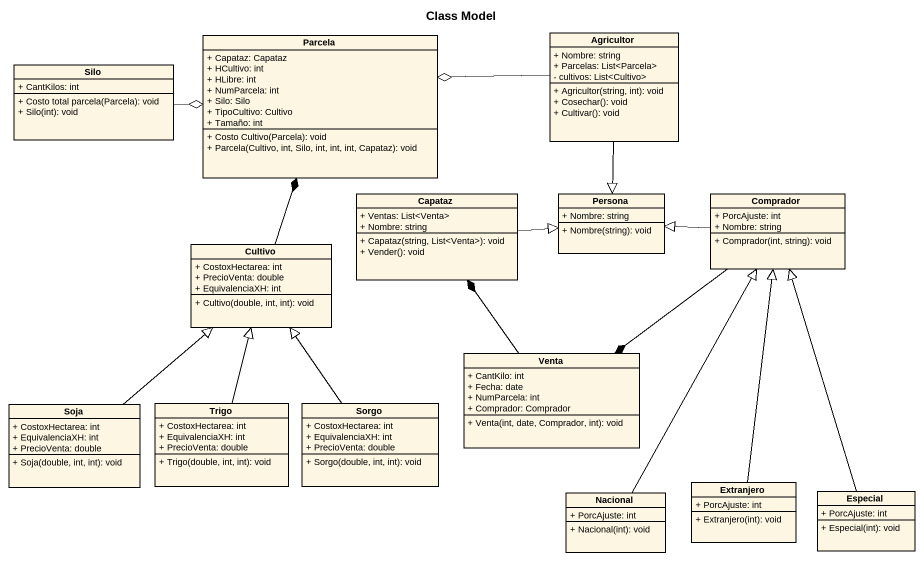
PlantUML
@startuml
title Class Model
hide circle
hide empty members
skinparam classAttributeIconSize 0
class Silo {
  + CantKilos: int
  + Costo total parcela(Parcela): void
  + Silo(int): void
}
class Parcela {
  + Capataz: Capataz
  + HCultivo: int
  + HLibre: int
  + NumParcela: int
  + Silo: Silo
  + TipoCultivo: Cultivo
  + Tamaño: int
  + Costo Cultivo(Parcela): void
  + Parcela(Cultivo, int, Silo, int, int, int, Capataz): void
}
class Agricultor {
  + Nombre: string
  + Parcelas: List<Parcela>
  - cultivos: List<Cultivo>
  + Agricultor(string, int): void
  + Cosechar(): void
  + Cultivar(): void
}
class Capataz {
  + Ventas: List<Venta>
  + Nombre: string
  + Capataz(string, List<Venta>): void
  + Vender(): void
}
class Persona {
  + Nombre: string
  + Nombre(string): void
}
class Comprador {
  + PorcAjuste: int
  + Nombre: string
  + Comprador(int, string): void
}
class Cultivo {
  + CostoxHectarea: int
  + PrecioVenta: double
  + EquivalenciaXH: int
  + Cultivo(double, int, int): void
}
class Venta {
  + CantKilo: int
  + Fecha: date
  + NumParcela: int
  + Comprador: Comprador
  + Venta(int, date, Comprador, int): void
}
class Soja {
  + CostoxHectarea: int
  + EquivalenciaXH: int
  + PrecioVenta: double
  + Soja(double, int, int): void
}
class Trigo {
  + CostoxHectarea: int
  + EquivalenciaXH: int
  + PrecioVenta: double
  + Trigo(double, int, int): void
}
class Sorgo {
  + CostoxHectarea: int
  + EquivalenciaXH: int
  + PrecioVenta: double
  + Sorgo(double, int, int): void
}
class Nacional {
  + PorcAjuste: int
  + Nacional(int): void
}
class Extranjero {
  + PorcAjuste: int
  + Extranjero(int): void
}
class Especial {
  + PorcAjuste: int
  + Especial(int): void
}
Silo -right-o Parcela
Agricultor -left-o Parcela
Agricultor --|> Persona
Capataz -right-|> Persona
Comprador -left-|> Persona
Comprador --* Venta
Cultivo -up-* Parcela
Venta -up-* Capataz
Soja -up-|> Cultivo
Trigo -up-|> Cultivo
Sorgo -up-|> Cultivo
Nacional -up-|> Comprador
Extranjero -up-|> Comprador
Especial -up-|> Comprador
@enduml
